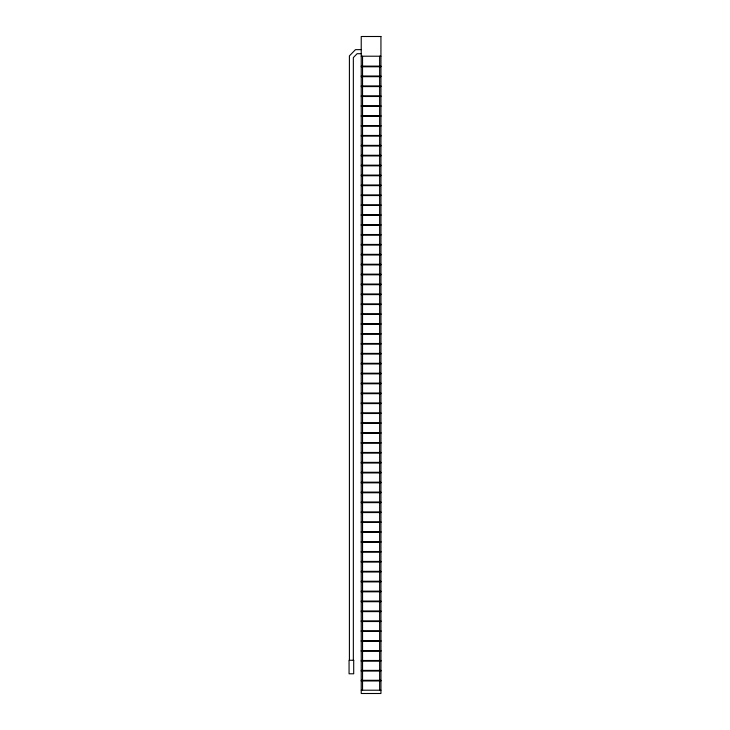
<?xml version="1.0" encoding="UTF-8"?>
<svg xmlns="http://www.w3.org/2000/svg" width="730" height="730" viewBox="0 0 730 730"><rect width="100%" height="100%" fill="white"/><g stroke="black" fill="none" stroke-linecap="round" stroke-linejoin="round"><path stroke-width="1.09" d="M361.231 49.64L355.492 49.64L349.405 55.9L349.405 660.267M361.231 53.701L357.125 53.701L353.347 57.579L353.347 660.267M361.231 56.21L380.941 56.21M361.231 66.12L380.941 66.12M361.231 66.777L380.941 66.777M361.231 76.02L380.941 76.02M361.231 76.677L380.941 76.677M361.231 85.93L380.941 85.93M361.231 86.587L380.941 86.587M361.231 95.84L380.941 95.84M361.231 96.497L380.941 96.497M361.231 105.74L380.941 105.74M361.231 106.397L380.941 106.397M361.231 115.65L380.941 115.65M361.231 116.307L380.941 116.307M361.231 125.551L380.941 125.551M361.231 126.208L380.941 126.208M361.231 135.461L380.941 135.461M361.231 136.118L380.941 136.118M361.231 145.37L380.941 145.37M361.231 146.027L380.941 146.027M361.231 155.271L380.941 155.271M361.231 155.928L380.941 155.928M361.231 165.181L380.941 165.181M361.231 165.838L380.941 165.838M361.231 175.09L380.941 175.09M361.231 175.748L380.941 175.748M361.231 184.991L380.941 184.991M361.231 185.648L380.941 185.648M361.231 194.901L380.941 194.901M361.231 195.558L380.941 195.558M361.231 204.802L380.941 204.802M361.231 205.458L380.941 205.458M361.231 214.711L380.941 214.711M361.231 215.368L380.941 215.368M361.231 224.621L380.941 224.621M361.231 225.278L380.941 225.278M361.231 234.522L380.941 234.522M361.231 235.179L380.941 235.179M361.231 244.431L380.941 244.431M361.231 245.088L380.941 245.088M361.231 254.341L380.941 254.341M361.231 254.998L380.941 254.998M361.231 264.242L380.941 264.242M361.231 264.899L380.941 264.899M361.231 274.151L380.941 274.151M361.231 274.809L380.941 274.809M361.231 284.052L380.941 284.052M361.231 284.709L380.941 284.709M361.231 293.962L380.941 293.962M361.231 294.619L380.941 294.619M361.231 303.872L380.941 303.872M361.231 304.529L380.941 304.529M361.231 313.772L380.941 313.772M361.231 314.429L380.941 314.429M361.231 323.682L380.941 323.682M361.231 324.339L380.941 324.339M361.231 333.592L380.941 333.592M361.231 334.249L380.941 334.249M361.231 343.492L380.941 343.492M361.231 344.149L380.941 344.149M361.231 353.402L380.941 353.402M361.231 354.059L380.941 354.059M361.231 363.303L380.941 363.303M361.231 363.96L380.941 363.96M361.231 373.212L380.941 373.212M361.231 373.87L380.941 373.87M361.231 383.122L380.941 383.122M361.231 383.779L380.941 383.779M361.231 393.023L380.941 393.023M361.231 393.68L380.941 393.68M361.231 402.933L380.941 402.933M361.231 403.59L380.941 403.59M361.231 412.842L380.941 412.842M361.231 413.499L380.941 413.499M361.231 422.743L380.941 422.743M361.231 423.4L380.941 423.4M361.231 432.653L380.941 432.653M361.231 433.31L380.941 433.31M361.231 442.553L380.941 442.553M361.231 443.21L380.941 443.21M361.231 452.463L380.941 452.463M361.231 453.12L380.941 453.12M361.231 462.373L380.941 462.373M361.231 463.03L380.941 463.03M361.231 472.273L380.941 472.273M361.231 472.93L380.941 472.93M361.231 482.183L380.941 482.183M361.231 482.84L380.941 482.84M361.231 492.093L380.941 492.093M361.231 492.75L380.941 492.75M361.231 501.994L380.941 501.994M361.231 502.651L380.941 502.651M361.231 511.903L380.941 511.903M361.231 512.56L380.941 512.56M361.231 521.804L380.941 521.804M361.231 522.461L380.941 522.461M361.231 531.714L380.941 531.714M361.231 532.371L380.941 532.371M361.231 541.623L380.941 541.623M361.231 542.28L380.941 542.28M361.231 551.524L380.941 551.524M361.231 552.181L380.941 552.181M361.231 561.434L380.941 561.434M361.231 562.091L380.941 562.091M361.231 571.344L380.941 571.344M361.231 572.001L380.941 572.001M361.231 581.244L380.941 581.244M361.231 581.901L380.941 581.901M361.231 591.154L380.941 591.154M361.231 591.811L380.941 591.811M361.231 601.055L380.941 601.055M361.231 601.712L380.941 601.712M361.231 610.964L380.941 610.964M361.231 611.621L380.941 611.621M361.231 620.874L380.941 620.874M361.231 621.531L380.941 621.531M361.231 630.775L380.941 630.775M361.231 631.432L380.941 631.432M361.231 640.684L380.941 640.684M361.231 641.341L380.941 641.341M361.231 650.594L380.941 650.594M361.231 651.251L380.941 651.251M361.231 660.495L380.941 660.495M361.231 661.152L380.941 661.152M361.231 670.405L380.941 670.405M361.231 671.062L380.941 671.062M361.231 680.305L380.941 680.305M361.231 680.962L380.941 680.962M361.231 690.215L380.941 690.215M379.627 56.21L379.627 690.215M362.545 56.21L362.545 690.215M380.941 36.5L361.231 36.5L361.231 693.5L380.941 693.5L380.941 36.5M353.703 660.267L349.059 660.267L349.059 673.79L353.703 673.79L353.703 660.267"/></g></svg>
